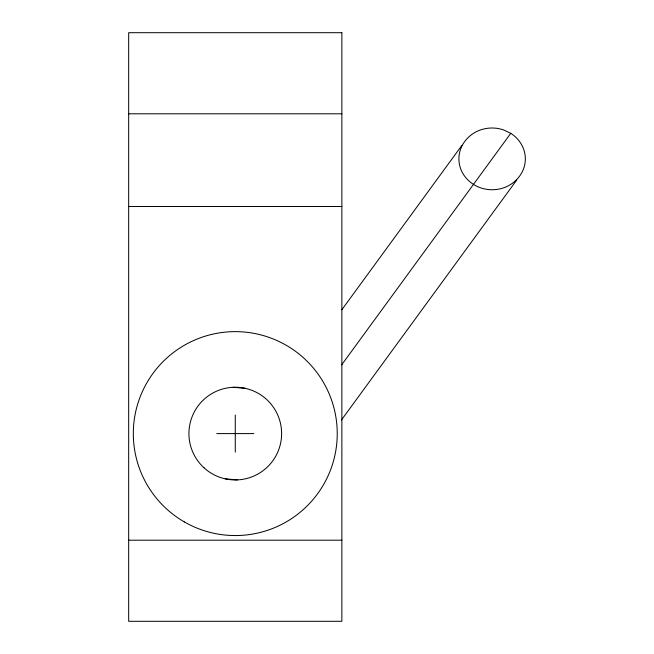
<?xml version="1.0" encoding="UTF-8"?>
<svg xmlns="http://www.w3.org/2000/svg" width="654" height="654" viewBox="0 0 654 654"><rect width="100%" height="100%" fill="white"/><g stroke="black" fill="none" stroke-linecap="round" stroke-linejoin="round"><path stroke-width="0.98" d="M341.838 309.743L461.838 145.458M341.658 364.85L510.774 133.326C517.494 137.593 522.628 144.354 524.533 152.12A28.743 28.743 0 0 1 524.933 163.688C522.922 175.722 513.047 185.466 501.405 188.516A35.643 35.643 0 0 1 484.884 189.006C473.038 186.643 462.541 177.536 459.697 165.625A28.743 28.743 0 0 1 459.304 154.058C461.307 142.016 471.191 132.28 482.832 129.23A35.643 35.643 0 0 1 499.345 128.74L503.351 129.819L510.774 133.326M341.47 419.966L516.709 180.071M128.674 113.804L341.87 113.804M128.674 206.5L341.87 206.5M216.736 433.594L253.817 433.594M128.674 540.196L341.87 540.196M233.225 387.299L245.283 388.345M225.27 478.851L237.32 479.897M235.276 415.061L235.276 452.135M341.87 32.7L128.674 32.7L128.674 621.3L341.87 621.3L341.87 32.7M184.297 521.9A101.959 101.959 0 0 0 337.235 433.594A101.959 101.959 0 0 0 184.297 345.296A101.959 101.959 0 0 0 184.297 521.9M203.983 467.782A46.344 46.344 0 0 0 280.525 443.6A46.344 46.344 0 0 0 221.314 389.4A46.344 46.344 0 0 0 203.983 467.782"/></g></svg>
